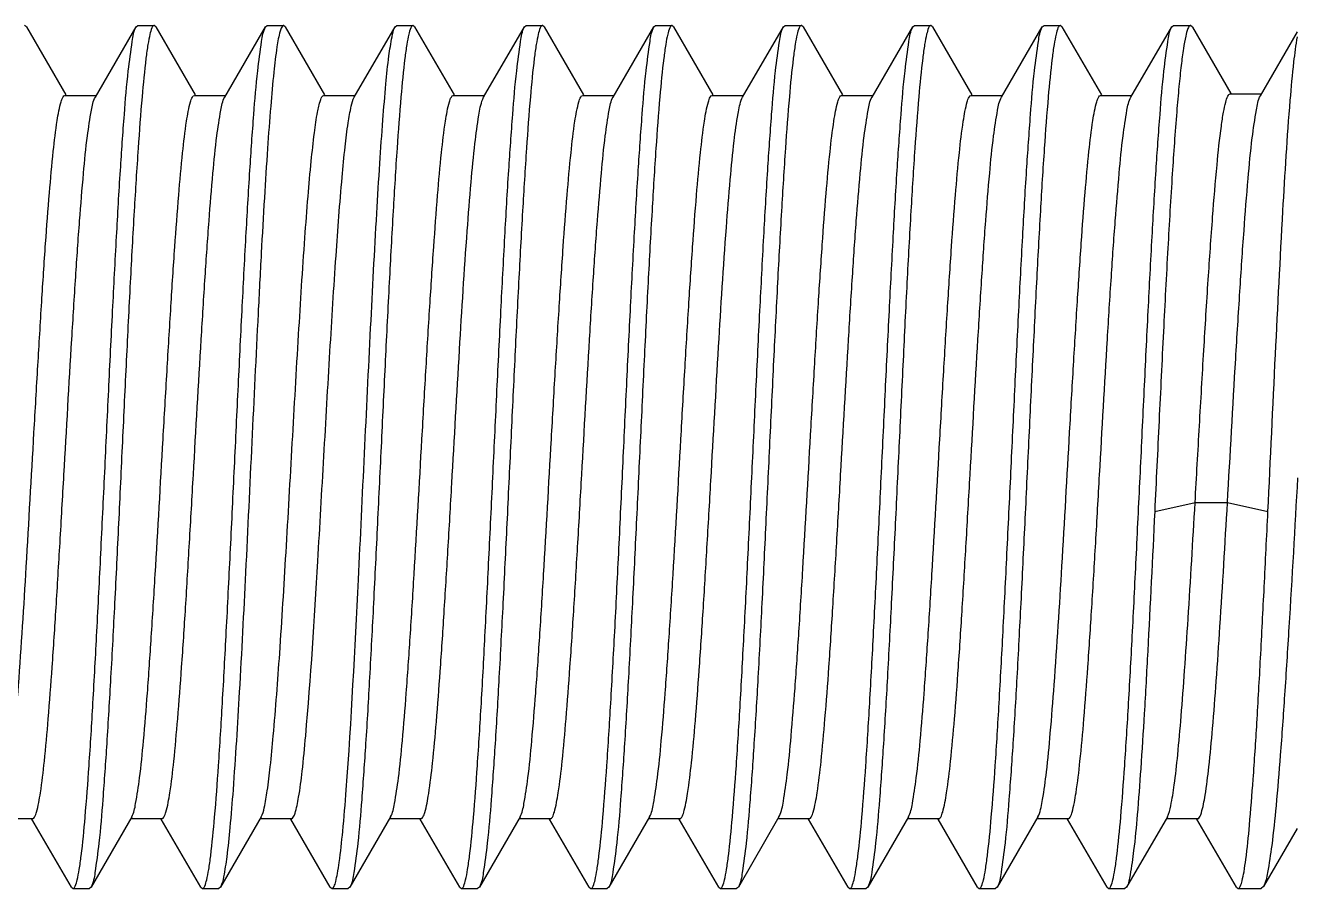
# Model space of a CAD drawing. Extents: x 27938 to 1507990, y 110129 to 923079.
# Drawn here: x 480212.3 to 480331, y 358134.2 to 358214.8 of the extents above; entities that cross this region are included whole.
import ezdxf

# ---------------------------------------------------------------- set-up
doc = ezdxf.new("R2010")
doc.units = 0
doc.header["$LTSCALE"] = 1000
doc.header["$MEASUREMENT"] = 0

msp = doc.modelspace()

# ---------------------------------------------------------------- linework, layer by layer
at = {"linetype": 'Continuous'}
for p, q in [((480212.39, 358214.64), (480212.23, 358214.77)), ((480212.39, 358214.64), (480216.06, 358208.29)), ((480218.83, 358208.09), (480222.64, 358214.64)), ((480222.64, 358214.64), (480222.8, 358214.77)), ((480222.8, 358214.77), (480224.31, 358214.77)), ((480222.8, 358214.77), (480224.31, 358214.77)), ((480224.31, 358214.77), (480224.29, 358214.77)), ((480224.47, 358214.64), (480224.31, 358214.77)), ((480224.47, 358214.64), (480228.15, 358208.29)), ((480230.91, 358208.09), (480234.72, 358214.64)), ((480234.72, 358214.64), (480234.88, 358214.77)), ((480234.88, 358214.77), (480236.39, 358214.77)), ((480234.88, 358214.77), (480236.39, 358214.77)), ((480236.39, 358214.77), (480236.37, 358214.77)), ((480236.55, 358214.64), (480236.39, 358214.77)), ((480236.55, 358214.64), (480240.23, 358208.29)), ((480242.99, 358208.09), (480246.8, 358214.64)), ((480246.8, 358214.64), (480246.96, 358214.77)), ((480246.96, 358214.77), (480248.47, 358214.77)), ((480246.96, 358214.77), (480248.47, 358214.77)), ((480248.47, 358214.77), (480248.45, 358214.77)), ((480248.63, 358214.64), (480248.47, 358214.77)), ((480248.63, 358214.64), (480252.31, 358208.29)), ((480255.07, 358208.09), (480258.88, 358214.64)), ((480258.88, 358214.64), (480259.04, 358214.77)), ((480259.04, 358214.77), (480260.55, 358214.77)), ((480259.04, 358214.77), (480260.55, 358214.77)), ((480260.55, 358214.77), (480260.53, 358214.77)), ((480260.71, 358214.64), (480260.55, 358214.77)), ((480260.71, 358214.64), (480264.39, 358208.29)), ((480267.15, 358208.09), (480270.96, 358214.64)), ((480270.96, 358214.64), (480271.12, 358214.77)), ((480271.12, 358214.77), (480272.64, 358214.77)), ((480271.12, 358214.77), (480272.64, 358214.77)), ((480272.64, 358214.77), (480272.61, 358214.77)), ((480272.79, 358214.64), (480272.64, 358214.77)), ((480272.79, 358214.64), (480276.47, 358208.29)), ((480279.23, 358208.09), (480283.05, 358214.64)), ((480283.05, 358214.64), (480283.2, 358214.77)), ((480283.2, 358214.77), (480284.72, 358214.77)), ((480283.2, 358214.77), (480284.72, 358214.77)), ((480284.72, 358214.77), (480284.7, 358214.77)), ((480284.88, 358214.64), (480284.72, 358214.77)), ((480284.88, 358214.64), (480288.55, 358208.29)), ((480291.32, 358208.09), (480295.13, 358214.64)), ((480295.13, 358214.64), (480295.29, 358214.77)), ((480295.29, 358214.77), (480296.8, 358214.77)), ((480295.29, 358214.77), (480296.8, 358214.77)), ((480296.8, 358214.77), (480296.78, 358214.77)), ((480296.96, 358214.64), (480296.8, 358214.77)), ((480296.96, 358214.64), (480300.64, 358208.29)), ((480303.4, 358208.09), (480307.21, 358214.64)), ((480307.21, 358214.64), (480307.37, 358214.77)), ((480307.37, 358214.77), (480308.88, 358214.77)), ((480307.37, 358214.77), (480308.88, 358214.77)), ((480308.88, 358214.77), (480308.86, 358214.77)), ((480309.04, 358214.64), (480308.88, 358214.77)), ((480309.04, 358214.64), (480312.72, 358208.29)), ((480315.48, 358208.09), (480319.29, 358214.64)), ((480319.29, 358214.64), (480319.45, 358214.77)), ((480319.45, 358214.77), (480321.04, 358214.77)), ((480319.45, 358214.77), (480321.04, 358214.77)), ((480321.04, 358214.77), (480321.02, 358214.77)), ((480321.21, 358214.62), (480321.04, 358214.77)), ((480321.21, 358214.62), (480324.81, 358208.42)), ((480327.57, 358208.22), (480331.03, 358214.17)), ((480215.99, 358208.25), (480218.92, 358208.25)), ((480228.08, 358208.25), (480231, 358208.25)), ((480240.16, 358208.25), (480243.08, 358208.25)), ((480252.24, 358208.25), (480255.17, 358208.25)), ((480254.98, 358207.89), (480255.07, 358208.09)), ((480264.32, 358208.25), (480267.25, 358208.25)), ((480276.4, 358208.25), (480279.33, 358208.25)), ((480279.17, 358207.96), (480279.23, 358208.09)), ((480288.48, 358208.25), (480291.41, 358208.25)), ((480300.57, 358208.25), (480303.49, 358208.25)), ((480312.65, 358208.25), (480315.57, 358208.25)), ((480324.74, 358208.38), (480327.66, 358208.38)), ((480317.7, 358169.41), (480321.47, 358170.24)), ((480321.47, 358170.24), (480324.49, 358170.24)), ((480324.49, 358170.24), (480328.27, 358169.41)), ((480212.97, 358140.75), (480210.21, 358140.75)), ((480216.6, 358134.36), (480212.9, 358140.71)), ((480222.22, 358140.92), (480218.43, 358134.37)), ((480225.05, 358140.75), (480222.13, 358140.75)), ((480228.68, 358134.36), (480224.98, 358140.71)), ((480234.31, 358140.92), (480230.51, 358134.37)), ((480237.14, 358140.75), (480234.21, 358140.75)), ((480240.76, 358134.36), (480237.07, 358140.71)), ((480246.39, 358140.92), (480242.59, 358134.37)), ((480249.22, 358140.75), (480246.29, 358140.75)), ((480252.84, 358134.36), (480249.15, 358140.71)), ((480258.47, 358140.92), (480254.67, 358134.37)), ((480261.3, 358140.75), (480258.37, 358140.75)), ((480264.92, 358134.36), (480261.23, 358140.71)), ((480270.55, 358140.92), (480266.75, 358134.37)), ((480273.38, 358140.75), (480270.46, 358140.75)), ((480277.01, 358134.36), (480273.31, 358140.71)), ((480282.63, 358140.92), (480278.84, 358134.37)), ((480285.46, 358140.75), (480282.54, 358140.75)), ((480282.63, 358140.92), (480282.68, 358141.01)), ((480289.09, 358134.36), (480285.39, 358140.71)), ((480294.71, 358140.92), (480290.92, 358134.37)), ((480297.55, 358140.75), (480294.62, 358140.75)), ((480301.17, 358134.36), (480297.48, 358140.71)), ((480306.8, 358140.92), (480303, 358134.37)), ((480309.63, 358140.75), (480306.7, 358140.75)), ((480306.8, 358140.92), (480306.87, 358141.07)), ((480313.25, 358134.36), (480309.56, 358140.71)), ((480318.88, 358140.92), (480315.08, 358134.37)), ((480321.71, 358140.75), (480318.78, 358140.75)), ((480325.33, 358134.36), (480321.64, 358140.71)), ((480330.98, 358139.82), (480327.84, 358134.41)), ((480216.6, 358134.36), (480216.75, 358134.23)), ((480218.43, 358134.37), (480218.27, 358134.23)), ((480228.68, 358134.36), (480228.84, 358134.23)), ((480230.51, 358134.37), (480230.35, 358134.23)), ((480240.76, 358134.36), (480240.92, 358134.23)), ((480242.59, 358134.37), (480242.43, 358134.23)), ((480252.84, 358134.36), (480253, 358134.23)), ((480254.67, 358134.37), (480254.51, 358134.23)), ((480264.92, 358134.36), (480265.08, 358134.23)), ((480266.75, 358134.37), (480266.59, 358134.23)), ((480277.01, 358134.36), (480277.16, 358134.23)), ((480278.84, 358134.37), (480278.68, 358134.23)), ((480289.09, 358134.36), (480289.25, 358134.23)), ((480290.92, 358134.37), (480290.76, 358134.23)), ((480301.17, 358134.36), (480301.33, 358134.23)), ((480303, 358134.37), (480302.84, 358134.23)), ((480313.25, 358134.36), (480313.41, 358134.23)), ((480315.08, 358134.37), (480314.92, 358134.23)), ((480325.33, 358134.36), (480325.49, 358134.23)), ((480327.84, 358134.41), (480327.63, 358134.23)), ((480216.75, 358134.23), (480218.27, 358134.23)), ((480216.75, 358134.23), (480218.27, 358134.23)), ((480216.75, 358134.23), (480216.78, 358134.23)), ((480228.84, 358134.23), (480230.35, 358134.23)), ((480228.84, 358134.23), (480230.35, 358134.23)), ((480228.84, 358134.23), (480228.86, 358134.23)), ((480240.92, 358134.23), (480242.43, 358134.23)), ((480240.92, 358134.23), (480242.43, 358134.23)), ((480240.92, 358134.23), (480240.94, 358134.23)), ((480253, 358134.23), (480254.51, 358134.23)), ((480253, 358134.23), (480254.51, 358134.23)), ((480253, 358134.23), (480253.02, 358134.23)), ((480265.08, 358134.23), (480266.59, 358134.23)), ((480265.08, 358134.23), (480266.59, 358134.23)), ((480265.08, 358134.23), (480265.1, 358134.23)), ((480277.16, 358134.23), (480278.68, 358134.23)), ((480277.16, 358134.23), (480278.68, 358134.23)), ((480277.16, 358134.23), (480277.19, 358134.23)), ((480289.25, 358134.23), (480290.76, 358134.23)), ((480289.25, 358134.23), (480290.76, 358134.23)), ((480289.25, 358134.23), (480289.27, 358134.23)), ((480301.33, 358134.23), (480302.84, 358134.23)), ((480301.33, 358134.23), (480302.84, 358134.23)), ((480301.33, 358134.23), (480301.35, 358134.23)), ((480313.41, 358134.23), (480314.92, 358134.23)), ((480313.41, 358134.23), (480314.92, 358134.23)), ((480313.41, 358134.23), (480313.43, 358134.23)), ((480325.49, 358134.23), (480327.63, 358134.23)), ((480325.49, 358134.23), (480327.63, 358134.23)), ((480325.49, 358134.23), (480325.51, 358134.23))]:
    msp.add_line(p, q, dxfattribs=at)
for points, knots in [([(480216.78, 358134.23), (480216.87, 358134.25), (480217.02, 358134.58), (480217.18, 358135.14), (480217.35, 358136.11), (480217.62, 358138.04), (480217.92, 358141.28), (480218.28, 358146.03), (480218.63, 358151.81), (480218.99, 358158.41), (480219.35, 358165.59), (480219.71, 358173.09), (480220.07, 358180.65), (480220.43, 358187.98), (480220.79, 358194.82), (480221.14, 358200.94), (480221.5, 358206.08), (480221.82, 358210.12), (480222.21, 358212.81), (480222.4, 358214.23), (480222.64, 358214.64)], [0, 0, 0, 0, 0.003607, 0.01125, 0.023199, 0.039411, 0.0841, 0.143793, 0.216365, 0.29921, 0.389343, 0.483513, 0.57832, 0.670347, 0.756272, 0.832991, 0.897743, 0.948217, 0.982646, 1, 1, 1, 1]), ([(480224.29, 358214.77), (480224.19, 358214.75), (480224.04, 358214.42), (480223.89, 358213.86), (480223.71, 358212.89), (480223.45, 358210.96), (480223.14, 358207.72), (480222.79, 358202.97), (480222.43, 358197.19), (480222.07, 358190.6), (480221.71, 358183.41), (480221.35, 358175.91), (480221, 358168.36), (480220.64, 358161.03), (480220.28, 358154.18), (480219.92, 358148.07), (480219.56, 358142.93), (480219.24, 358138.89), (480218.86, 358136.2), (480218.66, 358134.77), (480218.43, 358134.37)], [0, 0, 0, 0, 0.003611, 0.011257, 0.023208, 0.03942, 0.084105, 0.14379, 0.216353, 0.299192, 0.389318, 0.483476, 0.578271, 0.670286, 0.7562, 0.832918, 0.897679, 0.94817, 0.98262, 1, 1, 1, 1]), ([(480228.86, 358134.23), (480228.95, 358134.25), (480229.1, 358134.58), (480229.26, 358135.14), (480229.44, 358136.11), (480229.7, 358138.04), (480230.01, 358141.28), (480230.36, 358146.03), (480230.71, 358151.81), (480231.07, 358158.41), (480231.43, 358165.59), (480231.79, 358173.09), (480232.15, 358180.65), (480232.51, 358187.98), (480232.87, 358194.82), (480233.22, 358200.94), (480233.58, 358206.08), (480233.9, 358210.12), (480234.29, 358212.81), (480234.48, 358214.23), (480234.72, 358214.64)], [0, 0, 0, 0, 0.003607, 0.01125, 0.023198, 0.03941, 0.084098, 0.143791, 0.216363, 0.299208, 0.389341, 0.48351, 0.578318, 0.670346, 0.756271, 0.83299, 0.897743, 0.948217, 0.982646, 1, 1, 1, 1]), ([(480236.37, 358214.77), (480236.3, 358214.75), (480236.17, 358214.55), (480235.96, 358213.91), (480235.72, 358212.47), (480235.45, 358210.15), (480235.16, 358206.99), (480234.88, 358203.08), (480234.59, 358198.5), (480234.3, 358193.37), (480233.91, 358185.77), (480233.43, 358175.84), (480232.87, 358164.07), (480232.32, 358153.25), (480231.9, 358146.49), (480231.68, 358143.45)], [0, 0, 0, 0, 0.002964, 0.008737, 0.029566, 0.062647, 0.107305, 0.162537, 0.227082, 0.299454, 0.377979, 0.546128, 0.716059, 0.872129, 1, 1, 1, 1]), ([(480242.25, 358143.45), (480242.73, 358149.98), (480243.26, 358160.44), (480243.95, 358174.81), (480244.5, 358186.21), (480244.97, 358195.24), (480245.36, 358201.7), (480245.64, 358205.73), (480245.92, 358209.07), (480246.17, 358211.66), (480246.46, 358213.43), (480246.64, 358214.36), (480246.8, 358214.64)], [0, 0, 0, 0, 0.275142, 0.440178, 0.604823, 0.754782, 0.820106, 0.877048, 0.924377, 0.961083, 0.986411, 1, 1, 1, 1]), ([(480248.45, 358214.77), (480248.36, 358214.75), (480248.21, 358214.42), (480248.05, 358213.86), (480247.87, 358212.89), (480247.61, 358210.96), (480247.3, 358207.72), (480246.95, 358202.97), (480246.6, 358197.19), (480246.24, 358190.6), (480245.88, 358183.42), (480245.52, 358175.91), (480245.16, 358168.36), (480244.8, 358161.03), (480244.44, 358154.18), (480244.09, 358148.07), (480243.72, 358142.92), (480243.41, 358138.89), (480243.02, 358136.2), (480242.82, 358134.77), (480242.59, 358134.37)], [0, 0, 0, 0, 0.003611, 0.011258, 0.023209, 0.039422, 0.084108, 0.143794, 0.216356, 0.299189, 0.389308, 0.483464, 0.57826, 0.670281, 0.756203, 0.832923, 0.897683, 0.948172, 0.982621, 1, 1, 1, 1]), ([(480253.02, 358134.23), (480253.12, 358134.25), (480253.27, 358134.58), (480253.42, 358135.14), (480253.6, 358136.11), (480253.86, 358138.04), (480254.17, 358141.28), (480254.52, 358146.03), (480254.88, 358151.81), (480255.23, 358158.41), (480255.59, 358165.59), (480255.95, 358173.09), (480256.31, 358180.65), (480256.67, 358187.98), (480257.03, 358194.82), (480257.38, 358200.94), (480257.75, 358206.08), (480258.07, 358210.12), (480258.45, 358212.81), (480258.65, 358214.23), (480258.88, 358214.64)], [0, 0, 0, 0, 0.003606, 0.011248, 0.023195, 0.039405, 0.08409, 0.14378, 0.216352, 0.299204, 0.389345, 0.483519, 0.578326, 0.67035, 0.756268, 0.832985, 0.897739, 0.948216, 0.982646, 1, 1, 1, 1]), ([(480260.53, 358214.77), (480260.44, 358214.75), (480260.29, 358214.42), (480260.13, 358213.86), (480259.95, 358212.89), (480259.69, 358210.96), (480259.38, 358207.72), (480259.03, 358202.97), (480258.68, 358197.19), (480258.32, 358190.6), (480257.96, 358183.42), (480257.6, 358175.91), (480257.24, 358168.36), (480256.88, 358161.03), (480256.52, 358154.18), (480256.17, 358148.07), (480255.81, 358142.92), (480255.49, 358138.89), (480255.1, 358136.2), (480254.91, 358134.77), (480254.67, 358134.37)], [0, 0, 0, 0, 0.003611, 0.011258, 0.023209, 0.039423, 0.08411, 0.143796, 0.216358, 0.299191, 0.38931, 0.483466, 0.578262, 0.670283, 0.756204, 0.832924, 0.897683, 0.948172, 0.982621, 1, 1, 1, 1]), ([(480265.1, 358134.23), (480265.2, 358134.25), (480265.35, 358134.58), (480265.5, 358135.14), (480265.68, 358136.11), (480265.94, 358138.04), (480266.25, 358141.28), (480266.6, 358146.03), (480266.96, 358151.81), (480267.32, 358158.41), (480267.68, 358165.59), (480268.04, 358173.09), (480268.39, 358180.65), (480268.75, 358187.98), (480269.11, 358194.82), (480269.47, 358200.94), (480269.83, 358206.08), (480270.15, 358210.12), (480270.53, 358212.81), (480270.73, 358214.23), (480270.96, 358214.64)], [0, 0, 0, 0, 0.003606, 0.011248, 0.023195, 0.039405, 0.08409, 0.14378, 0.216352, 0.299203, 0.389344, 0.483517, 0.578325, 0.670349, 0.756267, 0.832984, 0.897738, 0.948215, 0.982646, 1, 1, 1, 1]), ([(480272.61, 358214.77), (480272.52, 358214.75), (480272.37, 358214.42), (480272.21, 358213.86), (480272.04, 358212.89), (480271.77, 358210.96), (480271.47, 358207.72), (480271.11, 358202.97), (480270.76, 358197.19), (480270.4, 358190.6), (480270.04, 358183.42), (480269.68, 358175.91), (480269.32, 358168.36), (480268.96, 358161.03), (480268.6, 358154.18), (480268.25, 358148.07), (480267.89, 358142.92), (480267.57, 358138.89), (480267.19, 358136.2), (480266.99, 358134.77), (480266.75, 358134.37)], [0, 0, 0, 0, 0.003611, 0.011259, 0.02321, 0.039423, 0.084111, 0.143798, 0.21636, 0.299193, 0.389312, 0.483468, 0.578264, 0.670284, 0.756205, 0.832924, 0.897684, 0.948172, 0.982621, 1, 1, 1, 1]), ([(480277.19, 358134.23), (480277.28, 358134.25), (480277.43, 358134.58), (480277.59, 358135.14), (480277.76, 358136.11), (480278.03, 358138.04), (480278.33, 358141.28), (480278.69, 358146.03), (480279.04, 358151.81), (480279.4, 358158.41), (480279.76, 358165.59), (480280.12, 358173.09), (480280.48, 358180.65), (480280.84, 358187.98), (480281.2, 358194.82), (480281.55, 358200.94), (480281.91, 358206.08), (480282.23, 358210.12), (480282.61, 358212.81), (480282.81, 358214.23), (480283.05, 358214.64)], [0, 0, 0, 0, 0.003606, 0.011248, 0.023195, 0.039405, 0.08409, 0.143779, 0.216351, 0.299203, 0.389343, 0.483516, 0.578323, 0.670348, 0.756266, 0.832984, 0.897738, 0.948215, 0.982646, 1, 1, 1, 1]), ([(480284.7, 358214.77), (480284.6, 358214.75), (480284.45, 358214.42), (480284.29, 358213.86), (480284.12, 358212.89), (480283.86, 358210.96), (480283.55, 358207.72), (480283.2, 358202.97), (480282.84, 358197.19), (480282.48, 358190.59), (480282.12, 358183.41), (480281.76, 358175.91), (480281.4, 358168.36), (480281.05, 358161.03), (480280.69, 358154.18), (480280.33, 358148.07), (480279.97, 358142.92), (480279.65, 358138.89), (480279.27, 358136.2), (480279.07, 358134.77), (480278.84, 358134.37)], [0, 0, 0, 0, 0.003612, 0.011261, 0.023213, 0.039428, 0.084118, 0.143807, 0.216371, 0.299205, 0.389325, 0.48348, 0.578274, 0.670292, 0.75621, 0.832928, 0.897687, 0.948173, 0.982621, 1, 1, 1, 1]), ([(480289.27, 358134.23), (480289.36, 358134.25), (480289.51, 358134.58), (480289.67, 358135.14), (480289.84, 358136.11), (480290.11, 358138.04), (480290.42, 358141.28), (480290.77, 358146.03), (480291.12, 358151.81), (480291.48, 358158.41), (480291.84, 358165.59), (480292.2, 358173.09), (480292.56, 358180.65), (480292.92, 358187.98), (480293.28, 358194.82), (480293.63, 358200.94), (480293.99, 358206.08), (480294.31, 358210.12), (480294.7, 358212.81), (480294.89, 358214.23), (480295.13, 358214.64)], [0, 0, 0, 0, 0.003606, 0.011247, 0.023194, 0.039403, 0.084087, 0.143776, 0.216347, 0.299198, 0.389337, 0.483508, 0.578316, 0.670341, 0.75626, 0.832979, 0.897735, 0.948214, 0.982645, 1, 1, 1, 1]), ([(480296.78, 358214.77), (480296.68, 358214.75), (480296.53, 358214.42), (480296.38, 358213.86), (480296.2, 358212.89), (480295.94, 358210.96), (480295.63, 358207.72), (480295.28, 358202.97), (480294.92, 358197.19), (480294.56, 358190.59), (480294.21, 358183.41), (480293.85, 358175.91), (480293.49, 358168.36), (480293.13, 358161.03), (480292.77, 358154.18), (480292.41, 358148.07), (480292.05, 358142.92), (480291.73, 358138.89), (480291.35, 358136.2), (480291.15, 358134.77), (480290.92, 358134.37)], [0, 0, 0, 0, 0.003612, 0.011261, 0.023214, 0.039428, 0.084119, 0.143809, 0.216373, 0.299207, 0.389327, 0.483482, 0.578276, 0.670293, 0.756211, 0.832929, 0.897687, 0.948174, 0.982621, 1, 1, 1, 1]), ([(480301.35, 358134.23), (480301.44, 358134.25), (480301.59, 358134.58), (480301.75, 358135.14), (480301.93, 358136.11), (480302.19, 358138.04), (480302.5, 358141.28), (480302.85, 358146.03), (480303.2, 358151.81), (480303.56, 358158.41), (480303.92, 358165.59), (480304.28, 358173.09), (480304.64, 358180.65), (480305, 358187.98), (480305.36, 358194.82), (480305.71, 358200.94), (480306.08, 358206.08), (480306.39, 358210.12), (480306.78, 358212.81), (480306.98, 358214.23), (480307.21, 358214.64)], [0, 0, 0, 0, 0.003606, 0.011247, 0.023193, 0.039403, 0.084087, 0.143775, 0.216347, 0.299197, 0.389335, 0.483507, 0.578314, 0.670339, 0.756259, 0.832978, 0.897734, 0.948214, 0.982645, 1, 1, 1, 1]), ([(480308.86, 358214.77), (480308.76, 358214.75), (480308.61, 358214.42), (480308.46, 358213.86), (480308.28, 358212.89), (480308.02, 358210.96), (480307.71, 358207.72), (480307.36, 358202.97), (480307, 358197.19), (480306.65, 358190.59), (480306.29, 358183.41), (480305.93, 358175.91), (480305.57, 358168.36), (480305.21, 358161.03), (480304.85, 358154.18), (480304.5, 358148.07), (480304.13, 358142.92), (480303.81, 358138.89), (480303.43, 358136.2), (480303.23, 358134.77), (480303, 358134.37)], [0, 0, 0, 0, 0.003613, 0.011261, 0.023214, 0.039429, 0.08412, 0.143811, 0.216375, 0.299209, 0.389329, 0.483484, 0.578278, 0.670294, 0.756212, 0.83293, 0.897688, 0.948174, 0.982621, 1, 1, 1, 1]), ([(480313.43, 358134.23), (480313.53, 358134.25), (480313.68, 358134.58), (480313.83, 358135.14), (480314.01, 358136.11), (480314.27, 358138.04), (480314.58, 358141.28), (480314.93, 358146.03), (480315.29, 358151.81), (480315.64, 358158.41), (480316, 358165.59), (480316.36, 358173.09), (480316.72, 358180.65), (480317.08, 358187.98), (480317.44, 358194.82), (480317.79, 358200.94), (480318.16, 358206.08), (480318.48, 358210.12), (480318.86, 358212.81), (480319.06, 358214.23), (480319.29, 358214.64)], [0, 0, 0, 0, 0.003606, 0.011247, 0.023193, 0.039403, 0.084086, 0.143774, 0.216346, 0.299196, 0.389334, 0.483505, 0.578313, 0.670338, 0.756258, 0.832977, 0.897733, 0.948213, 0.982645, 1, 1, 1, 1]), ([(480321.02, 358214.77), (480320.9, 358214.74), (480320.73, 358214.34), (480320.55, 358213.66), (480320.35, 358212.48), (480320.15, 358210.92), (480319.94, 358208.95), (480319.65, 358205.58), (480319.3, 358200.55), (480318.9, 358193.72), (480318.5, 358186.03), (480318.1, 358177.83), (480317.83, 358172.24), (480317.7, 358169.41)], [0, 0, 0, 0, 0.00759, 0.023989, 0.049698, 0.084571, 0.128273, 0.180348, 0.307263, 0.459782, 0.631209, 0.813963, 1, 1, 1, 1]), ([(480328.27, 358169.41), (480328.5, 358174.3), (480328.94, 358183.65), (480329.59, 358196.45), (480330.14, 358205.55), (480330.63, 358210.96), (480330.88, 358212.93), (480331.03, 358213.71)], [0, 0, 0, 0, 0.33063, 0.632635, 0.865973, 0.946815, 1, 1, 1, 1]), ([(480210.21, 358141.06), (480210.4, 358141.51), (480210.65, 358142.87), (480211, 358145.4), (480211.33, 358148.96), (480211.84, 358155.36), (480212.42, 358164.74), (480212.98, 358174.69), (480213.46, 358182.93), (480213.81, 358188.81), (480214.16, 358194.19), (480214.51, 358198.87), (480214.86, 358202.71), (480215.19, 358205.52), (480215.5, 358207.26), (480215.74, 358208.02), (480215.92, 358208.25), (480215.99, 358208.25)], [0, 0, 0, 0, 0.021934, 0.060252, 0.1138, 0.180755, 0.345177, 0.530709, 0.623344, 0.711545, 0.792219, 0.862544, 0.920069, 0.962821, 0.989426, 0.996537, 1, 1, 1, 1]), ([(480212.97, 358140.75), (480213.05, 358140.75), (480213.23, 358140.99), (480213.47, 358141.77), (480213.79, 358143.55), (480214.12, 358146.43), (480214.47, 358150.35), (480214.83, 358155.13), (480215.18, 358160.62), (480215.54, 358166.6), (480216.02, 358174.95), (480216.49, 358183.22), (480216.98, 358191.12), (480217.33, 358196.29), (480217.69, 358200.66), (480218.02, 358204.12), (480218.39, 358206.47), (480218.61, 358207.72), (480218.83, 358208.09)], [0, 0, 0, 0, 0.003515, 0.010772, 0.03795, 0.08161, 0.140308, 0.211978, 0.294061, 0.383612, 0.477415, 0.664253, 0.750571, 0.827951, 0.893624, 0.945254, 0.981055, 1, 1, 1, 1]), ([(480222.22, 358140.92), (480222.44, 358141.29), (480222.66, 358142.54), (480223.03, 358144.89), (480223.36, 358148.34), (480223.72, 358152.72), (480224.07, 358157.89), (480224.56, 358165.79), (480225.03, 358174.06), (480225.51, 358182.41), (480225.87, 358188.39), (480226.22, 358193.87), (480226.58, 358198.65), (480226.93, 358202.57), (480227.26, 358205.45), (480227.58, 358207.24), (480227.82, 358208.01), (480228, 358208.25), (480228.08, 358208.25)], [0, 0, 0, 0, 0.018976, 0.054803, 0.106453, 0.172139, 0.249526, 0.335844, 0.522668, 0.616459, 0.705997, 0.788066, 0.859722, 0.918409, 0.962059, 0.989231, 0.996484, 1, 1, 1, 1]), ([(480225.05, 358140.75), (480225.13, 358140.75), (480225.31, 358140.99), (480225.55, 358141.77), (480225.87, 358143.55), (480226.2, 358146.43), (480226.55, 358150.35), (480226.91, 358155.13), (480227.27, 358160.62), (480227.62, 358166.6), (480228.1, 358174.95), (480228.57, 358183.22), (480229.06, 358191.12), (480229.41, 358196.29), (480229.77, 358200.66), (480230.1, 358204.12), (480230.47, 358206.47), (480230.69, 358207.72), (480230.91, 358208.09)], [0, 0, 0, 0, 0.003517, 0.010771, 0.037949, 0.081609, 0.140308, 0.211979, 0.294062, 0.383613, 0.477416, 0.664254, 0.750571, 0.827951, 0.893623, 0.945253, 0.981055, 1, 1, 1, 1]), ([(480235.44, 358148.48), (480235.67, 358151.04), (480236.09, 358156.74), (480236.65, 358165.85), (480237.21, 358175.77), (480237.77, 358185.57), (480238.25, 358193.24), (480238.66, 358198.63), (480238.95, 358201.91), (480239.23, 358204.49), (480239.51, 358206.5), (480239.75, 358207.53), (480239.99, 358208.25), (480240.16, 358208.25)], [0, 0, 0, 0, 0.128499, 0.285338, 0.455997, 0.624629, 0.775582, 0.839957, 0.89488, 0.939089, 0.971598, 0.991791, 1, 1, 1, 1]), ([(480238.46, 358148.48), (480238.95, 358153.91), (480239.47, 358162.61), (480240.16, 358174.57), (480240.7, 358184.07), (480241.24, 358192.75), (480241.71, 358199.13), (480242.11, 358203.25), (480242.37, 358205.47), (480242.65, 358207.01), (480242.84, 358207.83), (480242.99, 358208.09)], [0, 0, 0, 0, 0.273163, 0.437049, 0.600835, 0.7505, 0.873256, 0.921165, 0.958687, 0.985083, 1, 1, 1, 1]), ([(480246.39, 358140.92), (480246.6, 358141.29), (480246.83, 358142.54), (480247.19, 358144.89), (480247.52, 358148.34), (480247.88, 358152.72), (480248.23, 358157.89), (480248.73, 358165.79), (480249.19, 358174.06), (480249.67, 358182.41), (480250.03, 358188.39), (480250.39, 358193.87), (480250.74, 358198.65), (480251.09, 358202.57), (480251.42, 358205.45), (480251.74, 358207.24), (480251.98, 358208.01), (480252.16, 358208.25), (480252.24, 358208.25)], [0, 0, 0, 0, 0.018976, 0.054803, 0.106453, 0.172139, 0.249526, 0.335844, 0.522668, 0.61646, 0.705997, 0.788066, 0.859722, 0.918409, 0.962059, 0.989231, 0.996485, 1, 1, 1, 1]), ([(480258.47, 358140.92), (480258.68, 358141.29), (480258.91, 358142.54), (480259.27, 358144.89), (480259.6, 358148.34), (480259.96, 358152.72), (480260.32, 358157.89), (480260.81, 358165.79), (480261.27, 358174.06), (480261.75, 358182.41), (480262.11, 358188.39), (480262.47, 358193.87), (480262.82, 358198.65), (480263.18, 358202.57), (480263.5, 358205.45), (480263.83, 358207.24), (480264.06, 358208.01), (480264.24, 358208.25), (480264.32, 358208.25)], [0, 0, 0, 0, 0.018976, 0.054804, 0.106454, 0.17214, 0.249527, 0.335846, 0.522669, 0.61646, 0.705997, 0.788065, 0.859721, 0.918408, 0.962058, 0.98923, 0.996485, 1, 1, 1, 1]), ([(480261.3, 358140.75), (480261.38, 358140.75), (480261.56, 358140.99), (480261.79, 358141.77), (480262.12, 358143.55), (480262.45, 358146.43), (480262.8, 358150.35), (480263.15, 358155.13), (480263.51, 358160.62), (480263.87, 358166.6), (480264.35, 358174.95), (480264.81, 358183.22), (480265.3, 358191.12), (480265.66, 358196.29), (480266.02, 358200.66), (480266.35, 358204.12), (480266.71, 358206.47), (480266.94, 358207.72), (480267.15, 358208.09)], [0, 0, 0, 0, 0.003514, 0.010772, 0.03795, 0.081609, 0.140308, 0.211978, 0.294061, 0.383612, 0.477416, 0.664254, 0.750572, 0.827952, 0.893624, 0.945254, 0.981055, 1, 1, 1, 1]), ([(480270.55, 358140.92), (480270.77, 358141.29), (480270.99, 358142.54), (480271.36, 358144.89), (480271.69, 358148.34), (480272.04, 358152.72), (480272.4, 358157.89), (480272.89, 358165.79), (480273.36, 358174.06), (480273.83, 358182.41), (480274.19, 358188.39), (480274.55, 358193.87), (480274.9, 358198.65), (480275.26, 358202.57), (480275.59, 358205.45), (480275.91, 358207.24), (480276.15, 358208.01), (480276.32, 358208.25), (480276.4, 358208.25)], [0, 0, 0, 0, 0.018976, 0.054803, 0.106453, 0.172138, 0.249526, 0.335844, 0.522669, 0.61646, 0.705998, 0.788066, 0.859722, 0.918409, 0.962059, 0.98923, 0.996485, 1, 1, 1, 1]), ([(480273.38, 358140.75), (480273.46, 358140.75), (480273.63, 358140.98), (480273.87, 358141.74), (480274.19, 358143.49), (480274.51, 358146.31), (480274.87, 358150.16), (480275.21, 358154.85), (480275.57, 358160.24), (480275.92, 358166.13), (480276.4, 358174.38), (480276.96, 358184.34), (480277.54, 358193.72), (480278.05, 358200.11), (480278.38, 358203.66), (480278.74, 358206.17), (480278.98, 358207.51), (480279.17, 358207.96)], [0, 0, 0, 0, 0.00347, 0.010595, 0.037262, 0.080112, 0.137764, 0.208234, 0.289061, 0.377407, 0.470169, 0.655842, 0.820187, 0.887004, 0.940345, 0.978392, 1, 1, 1, 1]), ([(480282.68, 358141.01), (480282.88, 358141.43), (480283.12, 358142.75), (480283.47, 358145.22), (480283.8, 358148.75), (480284.16, 358153.18), (480284.51, 358158.37), (480285, 358166.25), (480285.46, 358174.48), (480285.94, 358182.75), (480286.29, 358188.67), (480286.65, 358194.08), (480287, 358198.79), (480287.35, 358202.66), (480287.68, 358205.5), (480287.99, 358207.25), (480288.23, 358208.02), (480288.41, 358208.25), (480288.48, 358208.25)], [0, 0, 0, 0, 0.020929, 0.058407, 0.111315, 0.177843, 0.255662, 0.342027, 0.527997, 0.621023, 0.709674, 0.790819, 0.861592, 0.91951, 0.962564, 0.989361, 0.996518, 1, 1, 1, 1]), ([(480285.46, 358140.75), (480285.54, 358140.75), (480285.72, 358140.99), (480285.96, 358141.77), (480286.28, 358143.55), (480286.61, 358146.43), (480286.96, 358150.35), (480287.32, 358155.13), (480287.67, 358160.62), (480288.03, 358166.6), (480288.51, 358174.95), (480288.98, 358183.22), (480289.47, 358191.12), (480289.82, 358196.29), (480290.18, 358200.66), (480290.51, 358204.12), (480290.88, 358206.47), (480291.1, 358207.72), (480291.32, 358208.09)], [0, 0, 0, 0, 0.003515, 0.010772, 0.03795, 0.081609, 0.140308, 0.211978, 0.294061, 0.383613, 0.477416, 0.664254, 0.750572, 0.827952, 0.893624, 0.945254, 0.981055, 1, 1, 1, 1]), ([(480294.71, 358140.92), (480294.93, 358141.29), (480295.15, 358142.54), (480295.52, 358144.89), (480295.85, 358148.34), (480296.21, 358152.72), (480296.56, 358157.89), (480297.05, 358165.79), (480297.52, 358174.06), (480298, 358182.41), (480298.36, 358188.39), (480298.71, 358193.87), (480299.07, 358198.65), (480299.42, 358202.57), (480299.75, 358205.45), (480300.07, 358207.24), (480300.31, 358208.01), (480300.49, 358208.25), (480300.57, 358208.25)], [0, 0, 0, 0, 0.018976, 0.054803, 0.106453, 0.172138, 0.249526, 0.335844, 0.522669, 0.61646, 0.705998, 0.788066, 0.859722, 0.918408, 0.962058, 0.98923, 0.996486, 1, 1, 1, 1]), ([(480297.55, 358140.75), (480297.62, 358140.75), (480297.8, 358140.99), (480298.04, 358141.77), (480298.36, 358143.55), (480298.69, 358146.43), (480299.05, 358150.35), (480299.4, 358155.13), (480299.76, 358160.62), (480300.11, 358166.6), (480300.59, 358174.95), (480301.06, 358183.22), (480301.55, 358191.12), (480301.9, 358196.29), (480302.26, 358200.66), (480302.59, 358204.12), (480302.96, 358206.47), (480303.18, 358207.72), (480303.4, 358208.09)], [0, 0, 0, 0, 0.003516, 0.010772, 0.03795, 0.08161, 0.140309, 0.211979, 0.294062, 0.383613, 0.477415, 0.664252, 0.75057, 0.82795, 0.893623, 0.945253, 0.981055, 1, 1, 1, 1]), ([(480306.87, 358141.07), (480307.06, 358141.54), (480307.31, 358142.9), (480307.66, 358145.44), (480307.99, 358149.02), (480308.5, 358155.42), (480309.08, 358164.79), (480309.64, 358174.74), (480310.11, 358182.97), (480310.47, 358188.84), (480310.82, 358194.21), (480311.17, 358198.89), (480311.52, 358202.72), (480311.84, 358205.53), (480312.16, 358207.26), (480312.4, 358208.02), (480312.57, 358208.25), (480312.65, 358208.25)], [0, 0, 0, 0, 0.022184, 0.060712, 0.114419, 0.181479, 0.345959, 0.531381, 0.623919, 0.712007, 0.792565, 0.862779, 0.920208, 0.962885, 0.989443, 0.996539, 1, 1, 1, 1]), ([(480309.63, 358140.75), (480309.71, 358140.75), (480309.88, 358140.99), (480310.12, 358141.77), (480310.44, 358143.55), (480310.77, 358146.43), (480311.13, 358150.35), (480311.48, 358155.13), (480311.84, 358160.62), (480312.2, 358166.6), (480312.67, 358174.95), (480313.14, 358183.22), (480313.63, 358191.12), (480313.99, 358196.29), (480314.35, 358200.66), (480314.67, 358204.12), (480315.04, 358206.47), (480315.26, 358207.72), (480315.48, 358208.09)], [0, 0, 0, 0, 0.003515, 0.010772, 0.037949, 0.081609, 0.140307, 0.211978, 0.294061, 0.383613, 0.477416, 0.664254, 0.750572, 0.827952, 0.893624, 0.945254, 0.981055, 1, 1, 1, 1]), ([(480321.47, 358170.24), (480321.6, 358172.63), (480321.87, 358177.37), (480322.27, 358184.31), (480322.67, 358190.81), (480323.07, 358196.58), (480323.46, 358201.35), (480323.8, 358204.62), (480324.09, 358206.56), (480324.3, 358207.53), (480324.45, 358208.07), (480324.65, 358208.38), (480324.74, 358208.38)], [0, 0, 0, 0, 0.187168, 0.370928, 0.54308, 0.695912, 0.822629, 0.917653, 0.951962, 0.977016, 0.992738, 1, 1, 1, 1]), ([(480324.49, 358170.24), (480324.74, 358174.71), (480325.11, 358181.29), (480325.63, 358189.75), (480326, 358195.36), (480326.38, 358200.13), (480326.72, 358203.9), (480327.11, 358206.46), (480327.34, 358207.82), (480327.57, 358208.22)], [0, 0, 0, 0, 0.352462, 0.517837, 0.667078, 0.794284, 0.894462, 0.96378, 1, 1, 1, 1]), ([(480249.22, 358140.75), (480249.3, 358140.75), (480249.47, 358140.98), (480249.71, 358141.73), (480250.02, 358143.46), (480250.35, 358146.26), (480250.69, 358150.07), (480251.04, 358154.72), (480251.39, 358160.06), (480251.75, 358165.91), (480252.22, 358174.12), (480252.78, 358184.05), (480253.36, 358193.42), (480253.86, 358199.84), (480254.2, 358203.44), (480254.54, 358206.02), (480254.79, 358207.41), (480254.98, 358207.89)], [0, 0, 0, 0, 0.003449, 0.010513, 0.036944, 0.079419, 0.136588, 0.206502, 0.286746, 0.374534, 0.46681, 0.651938, 0.816574, 0.883918, 0.938051, 0.977142, 1, 1, 1, 1]), ([(480331.03, 358172.56), (480330.77, 358167.91), (480330.39, 358161.16), (480329.84, 358152.53), (480329.45, 358146.97), (480329.06, 358142.3), (480328.7, 358138.62), (480328.31, 358136.13), (480328.07, 358134.8), (480327.84, 358134.41)], [0, 0, 0, 0, 0.364296, 0.529536, 0.676394, 0.800243, 0.897208, 0.964341, 1, 1, 1, 1]), ([(480318.88, 358140.92), (480319.06, 358141.23), (480319.27, 358142.25), (480319.59, 358144.17), (480319.88, 358146.97), (480320.2, 358150.53), (480320.51, 358154.77), (480320.95, 358161.41), (480321.26, 358166.63), (480321.47, 358170.24)], [0, 0, 0, 0, 0.036595, 0.103597, 0.199643, 0.322176, 0.467814, 0.632462, 1, 1, 1, 1]), ([(480321.71, 358140.75), (480321.78, 358140.75), (480321.95, 358140.96), (480322.18, 358141.67), (480322.48, 358143.27), (480322.8, 358145.88), (480323.13, 358149.45), (480323.47, 358153.82), (480323.94, 358160.84), (480324.26, 358166.39), (480324.49, 358170.24)], [0, 0, 0, 0, 0.007446, 0.022456, 0.078431, 0.168451, 0.289886, 0.438909, 0.610718, 1, 1, 1, 1]), ([(480317.7, 358169.41), (480317.49, 358165.07), (480317.18, 358158.77), (480316.74, 358150.77), (480316.42, 358145.68), (480316.1, 358141.43), (480315.8, 358138.11), (480315.47, 358135.89), (480315.28, 358134.71), (480315.08, 358134.37)], [0, 0, 0, 0, 0.371283, 0.537217, 0.683502, 0.805941, 0.901057, 0.966223, 1, 1, 1, 1]), ([(480325.51, 358134.23), (480325.6, 358134.25), (480325.74, 358134.54), (480325.89, 358135.04), (480326.06, 358135.9), (480326.3, 358137.62), (480326.59, 358140.5), (480326.92, 358144.74), (480327.26, 358149.94), (480327.59, 358155.93), (480327.93, 358162.51), (480328.15, 358167.07), (480328.27, 358169.41)], [0, 0, 0, 0, 0.007495, 0.02305, 0.047285, 0.080154, 0.170897, 0.292587, 0.441411, 0.612652, 0.800854, 1, 1, 1, 1]), ([(480234.31, 358140.92), (480234.46, 358141.18), (480234.65, 358142), (480234.93, 358143.56), (480235.19, 358145.81), (480235.36, 358147.52), (480235.44, 358148.48)], [0, 0, 0, 0, 0.117636, 0.32586, 0.622078, 1, 1, 1, 1]), ([(480237.14, 358140.75), (480237.21, 358140.75), (480237.37, 358140.94), (480237.59, 358141.59), (480237.88, 358143.06), (480238.18, 358145.46), (480238.37, 358147.38), (480238.46, 358148.48)], [0, 0, 0, 0, 0.026262, 0.07815, 0.270743, 0.58079, 1, 1, 1, 1]), ([(480231.68, 358143.45), (480231.59, 358142.28), (480231.42, 358140.19), (480231.15, 358137.47), (480230.86, 358135.63), (480230.68, 358134.66), (480230.51, 358134.37)], [0, 0, 0, 0, 0.385275, 0.684175, 0.890131, 1, 1, 1, 1]), ([(480240.94, 358134.23), (480241.02, 358134.25), (480241.16, 358134.5), (480241.29, 358134.96), (480241.45, 358135.73), (480241.69, 358137.28), (480241.96, 358139.89), (480242.15, 358142.15), (480242.25, 358143.45)], [0, 0, 0, 0, 0.026065, 0.079236, 0.161849, 0.273851, 0.583482, 1, 1, 1, 1])]:
    msp.add_open_spline(points, degree=3, knots=knots, dxfattribs=at)

doc.saveas('drawing.dxf')
